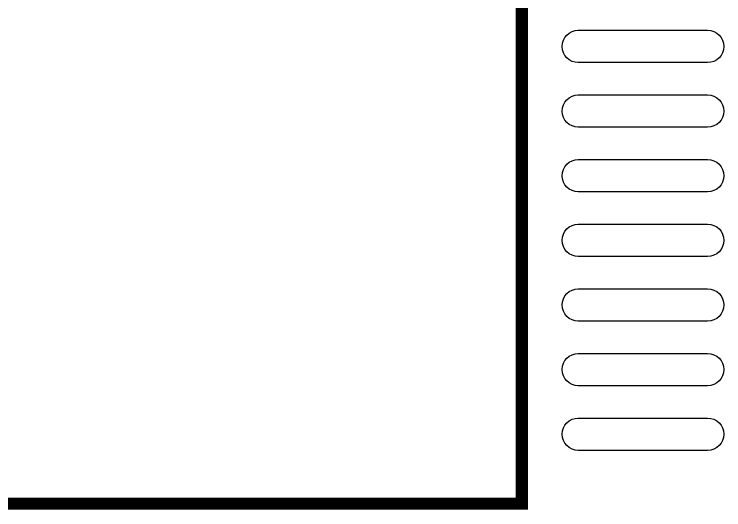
# Model space of a CAD drawing. Extents: x -6 to 176, y 0 to 129.
# Drawn here: x 87.76 to 96.53, y 24.32 to 30.45 of the extents above; entities that cross this region are included whole.
import ezdxf

# ---------------------------------------------------------------- set-up
doc = ezdxf.new("R2010")
doc.units = 0
doc.layers.add('PG_SILKSCREEN_TOP', color=85, linetype='CONTINUOUS')
doc.layers.add('PIN_TOP', color=69, linetype='CONTINUOUS')

msp = doc.modelspace()

# ---------------------------------------------------------------- linework, layer by layer
at = {"layer": 'PG_SILKSCREEN_TOP', "const_width": 0.1524}
msp.add_lwpolyline([(85.034882, 42.915078), (94.035118, 42.915078), (94.035118, 24.394922), (85.034882, 24.394922), (85.034882, 42.915078)], dxfattribs=at)
at = {"layer": 'PIN_TOP'}
for points in [[(96.334961, 29.855033), (94.735015, 29.855033, -1), (94.735015, 30.255083), (96.334961, 30.255083, -1)], [(96.334961, 29.054933), (94.735015, 29.054933, -1), (94.735015, 29.454983), (96.334961, 29.454983, -1)], [(96.334961, 28.255087), (94.735015, 28.255087, -1), (94.735015, 28.655137), (96.334961, 28.655137, -1)], [(96.334961, 27.454987), (94.735015, 27.454987, -1), (94.735015, 27.855037), (96.334961, 27.855037, -1)], [(96.334961, 26.654887), (94.735015, 26.654887, -1), (94.735015, 27.054937), (96.334961, 27.054937, -1)], [(96.334961, 25.855041), (94.735015, 25.855041, -1), (94.735015, 26.255091), (96.334961, 26.255091, -1)], [(96.334961, 25.054941), (94.735015, 25.054941, -1), (94.735015, 25.454991), (96.334961, 25.454991, -1)]]:
    msp.add_lwpolyline(points, format="xyb", close=True, dxfattribs=at)

doc.saveas('drawing.dxf')
